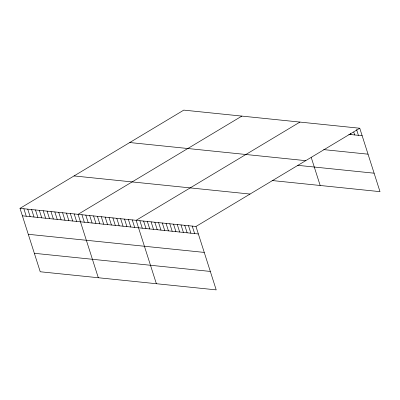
<?xml version="1.0" encoding="UTF-8"?>
<svg xmlns="http://www.w3.org/2000/svg" width="400" height="400" viewBox="0 0 400 400"><rect width="100%" height="100%" fill="white"/><g stroke="black" fill="none" stroke-linecap="round" stroke-linejoin="round"><path stroke-width="0.6" d="M20 208.35L195.97 226.475L216.205 289.88L40.235 271.76L20 208.35L183.795 110.12L359.765 128.24L380 191.65L272.055 180.53M241.865 116.1L78.07 214.33L98.305 277.74M299.935 122.08L136.14 220.31L156.375 283.72M195.97 226.475L359.765 128.24M348.8 134.355L362.155 135.73M323.705 149.615L368.045 154.18M129.745 142.535L305.71 160.655M297.69 165.325L374.11 173.195M74.05 175.935L250.02 194.055M22.39 215.84L198.36 233.96M28.28 234.295L204.25 252.415M34.345 253.305L210.315 271.43M356.575 129.58L358.415 135.345M353.755 132.08L354.675 134.96M350.57 133.42L350.935 134.575M311.25 157.525L320.17 185.485M192.23 226.09L194.62 233.575M188.49 225.7L190.88 233.19M184.75 225.315L187.14 232.805M181.01 224.93L183.4 232.42M177.27 224.545L179.66 232.035M173.53 224.16L175.92 231.65M169.795 223.775L172.185 231.265M166.055 223.39L168.445 230.88M162.315 223.005L164.705 230.495M158.575 222.62L160.965 230.11M154.835 222.235L157.225 229.725M151.095 221.85L153.485 229.34M147.355 221.465L149.745 228.955M143.62 221.08L146.01 228.57M139.88 220.695L142.27 228.185M132.27 219.915L134.66 227.4M128.395 219.515L130.785 227.005M124.525 219.115L126.915 226.605M120.655 218.715L123.045 226.205M116.785 218.32L119.175 225.805M112.91 217.92L115.3 225.41M109.04 217.52L111.43 225.01M105.17 217.12L107.56 224.61M101.295 216.725L103.685 224.21M97.425 216.325L99.815 223.815M93.555 215.925L95.945 223.415M89.685 215.53L92.075 223.015M85.81 215.13L88.2 222.62M81.94 214.73L84.33 222.22M74.2 213.935L76.59 221.42M70.325 213.535L72.715 221.025M66.455 213.135L68.845 220.625M62.585 212.735L64.975 220.225M58.715 212.34L61.105 219.825M54.84 211.94L57.23 219.43M50.97 211.54L53.36 219.03M47.1 211.14L49.49 218.63M43.23 210.745L45.62 218.23M39.355 210.345L41.745 217.835M35.485 209.945L37.875 217.435M31.615 209.55L34.005 217.035M27.745 209.15L30.135 216.64M23.87 208.75L26.26 216.24"/></g></svg>
